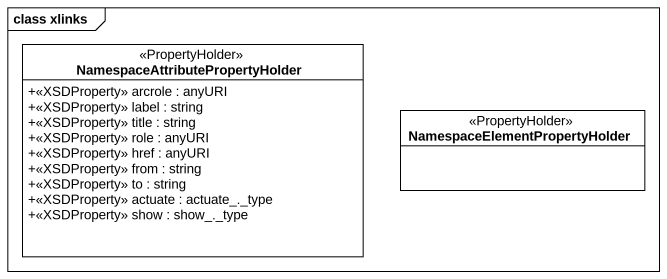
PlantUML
@startuml
mainframe class xlinks
hide circle
hide empty members
skinparam classAttributeIconSize 0
class "NamespaceAttributePropertyHolder" as NamespaceAttributePropertyHo <<PropertyHolder>> {
  +<<XSDProperty>> arcrole : anyURI
  +<<XSDProperty>> label : string
  +<<XSDProperty>> title : string
  +<<XSDProperty>> role : anyURI
  +<<XSDProperty>> href : anyURI
  +<<XSDProperty>> from : string
  +<<XSDProperty>> to : string
  +<<XSDProperty>> actuate : actuate_._type
  +<<XSDProperty>> show : show_._type
}
class "NamespaceElementPropertyHolder" as NamespaceElementPropertyHold <<PropertyHolder>>
@enduml
